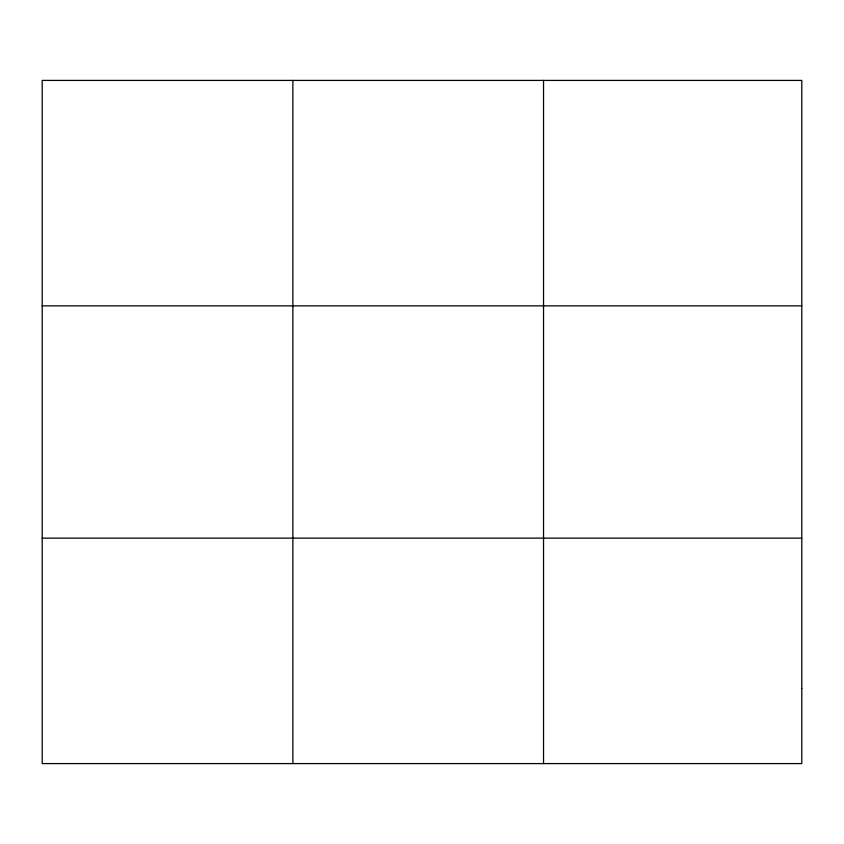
<?xml version="1.0" encoding="UTF-8"?>
<svg xmlns="http://www.w3.org/2000/svg" width="844" height="844" viewBox="0 0 844 844"><rect width="100%" height="100%" fill="white"/><g stroke="black" fill="none" stroke-linecap="round" stroke-linejoin="round"><path stroke-width="1.27" d="M292.868 80.412L292.868 763.588M543.536 80.412L543.536 763.588M42.2 305.866L801.8 305.866M42.2 538.134L801.8 538.134M801.8 688.44L801.8 763.588L42.2 763.588L42.2 80.412L801.8 80.412L801.8 688.44"/></g></svg>
